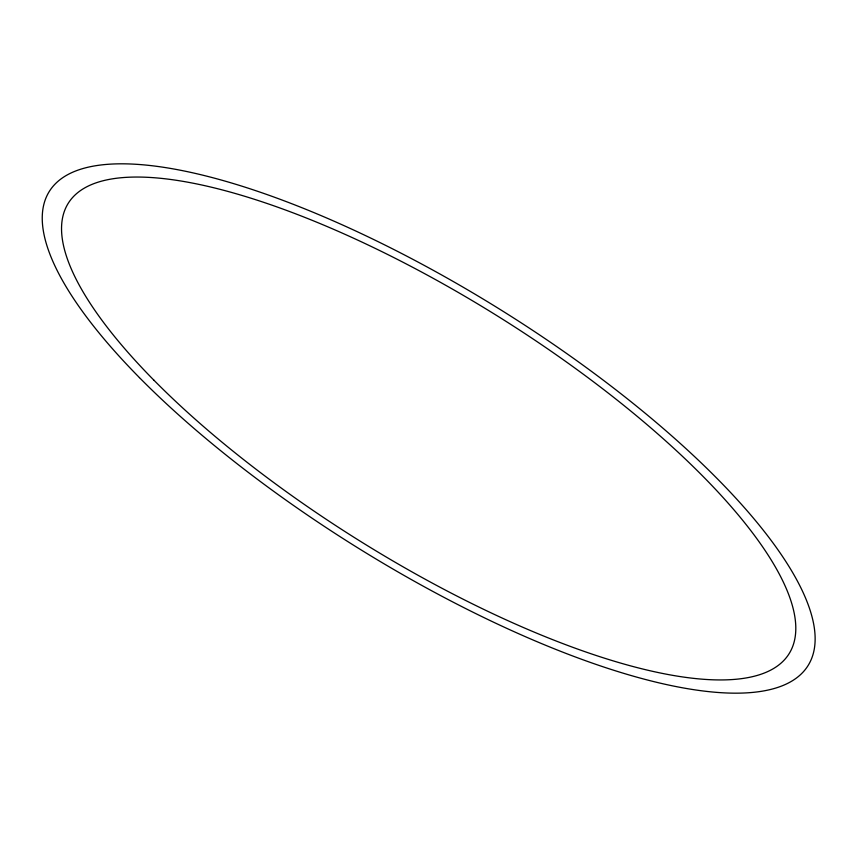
<?xml version="1.0" encoding="UTF-8"?>
<svg xmlns="http://www.w3.org/2000/svg" width="857" height="857" viewBox="0 0 857 857"><rect width="100%" height="100%" fill="white"/><g stroke="black" fill="none" stroke-linecap="round" stroke-linejoin="round"><path stroke-width="1.29" d="M139.434 377.616A447.375 138.802 32 0 0 795.017 679.044A447.375 138.802 32 0 0 351.059 228.84A447.375 138.802 32 0 0 139.434 377.616M153.885 380.165A425.008 131.86 32 0 0 776.688 666.521A425.008 131.86 32 0 0 354.927 238.824A425.008 131.86 32 0 0 153.885 380.165"/></g></svg>
